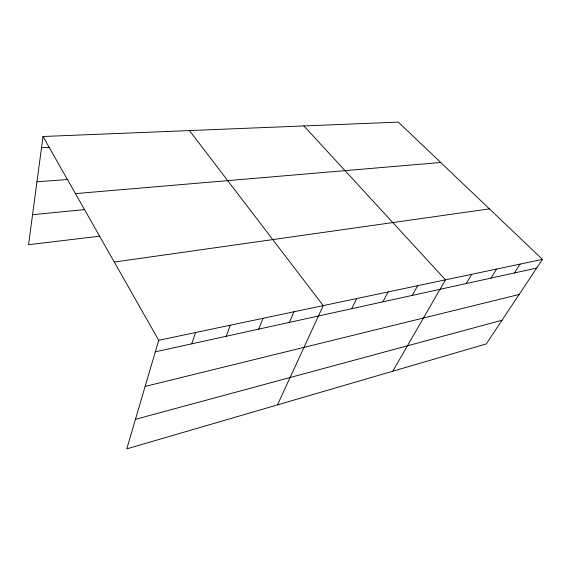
<?xml version="1.0" encoding="UTF-8"?>
<svg xmlns="http://www.w3.org/2000/svg" width="571" height="571" viewBox="0 0 571 571"><rect width="100%" height="100%" fill="white"/><g stroke="black" fill="none" stroke-linecap="round" stroke-linejoin="round"><path stroke-width="0.86" d="M43.011 136.505L158.702 340.302L126.769 448.885L486.271 343.928L542.45 259.391L398.315 122.115L43.011 136.505L28.55 244.716L99.797 236.166M191.813 343.821L195.575 332.522M226.216 336.262L230.284 325.206M258.677 329.132L263.024 318.304M289.376 322.394L293.958 311.78M277.47 404.882L323.222 305.613L189.451 130.573M351.679 308.704L356.689 298.554M382.913 301.845L388.102 291.931M412.312 295.385L417.644 285.707M392.762 371.229L445.487 279.833L303.9 125.941M466.207 283.551L471.767 274.294M490.967 278.113L496.613 269.055M514.428 272.959L520.138 264.095M135.463 419.314L502.002 320.252M145.141 386.417L519.118 294.5M155.312 351.836L536.683 268.07M158.702 340.302L542.45 259.391M114.286 262.053L489.411 208.879M32.561 214.689L84.444 209.6M75.429 193.605L440.705 162.492M36.958 181.785L67.899 179.494M41.512 147.739L49.463 147.354"/></g></svg>
